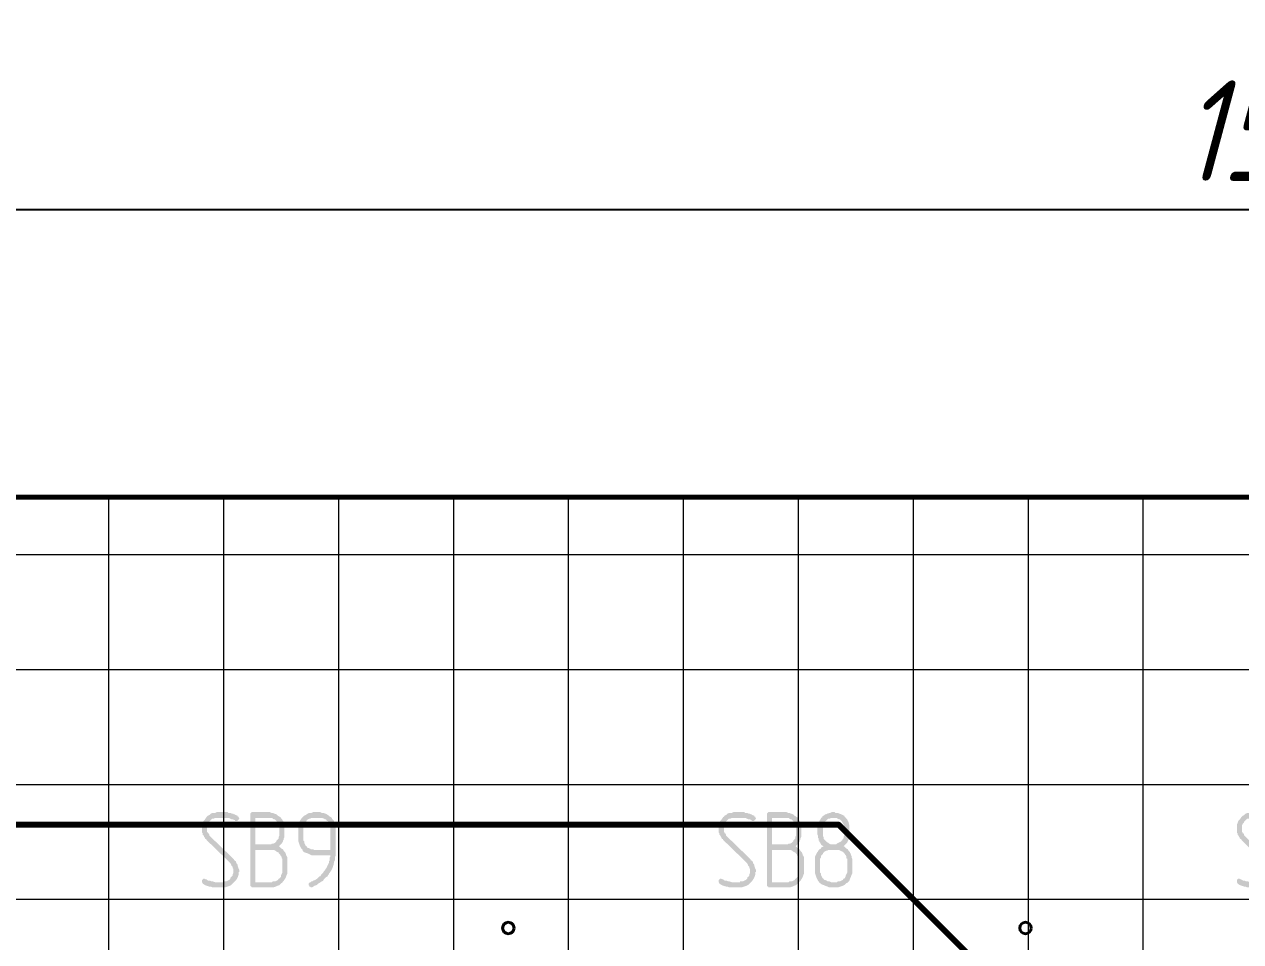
# Model space of a CAD drawing. Extents: x 260 to 1101, y 70 to 664.
# Drawn here: x 444.43 to 486.75, y 577.31 to 609.24 of the extents above; entities that cross this region are included whole.
import ezdxf

# ---------------------------------------------------------------- set-up
doc = ezdxf.new("R2010")
doc.units = 0
doc.header["$MEASUREMENT"] = 0
doc.layers.get('0').update_dxf_attribs({"linetype": 'CONTINUOUS'})
doc.layers.get('DEFPOINTS').update_dxf_attribs({"linetype": 'CONTINUOUS'})
doc.layers.add('PDF _Геометрия', color=7, linetype='CONTINUOUS')
doc.layers.add('PDF _Сплошная заливка', color=7, linetype='CONTINUOUS')
doc.styles.add('GOST type A0', font='', dxfattribs={"oblique": 15, "height": 3.5})
doc.styles.get('GOST type A0').set_extended_font_data('GOST type A')
doc.dimstyles.new('ГОСТ type A', dxfattribs={"dimtxt": 3.5, "dimasz": 3, "dimexe": 2, "dimexo": 0, "dimgap": 1, "dimtad": 1, "dimtoh": 1, "dimtxsty": 'GOST type A0', "dimcen": 0, "dimazin": 2, "dimtfac": 1, "dimtmove": 0, "dimatfit": 3, "dimfxl": 1, "dimarcsym": 0})

# ---------------------------------------------------------------- blocks, each defined once
blk = doc.blocks.new('*D11')
at = {"color": 0, "lineweight": -2, "transparency": 16777216}
for p, q in [((327.413, 592.786), (327.413, 614.787)), ((647.301, 592.786), (647.301, 614.787)), ((330.413, 612.787), (644.301, 612.787))]:
    blk.add_line(p, q, dxfattribs=at)
at = {"color": 0, "transparency": 16777216}
for points in [[(330.413, 613.287), (330.413, 612.287), (327.413, 612.787)], [(644.301, 613.287), (644.301, 612.287), (647.301, 612.787)]]:
    blk.add_solid(points, dxfattribs=at)
at = {"layer": 'DEFPOINTS', "color": 0, "transparency": 16777216}
for p in [(647.301, 612.787), (327.413, 592.786), (647.301, 592.786)]:
    blk.add_point(p, dxfattribs=at)
at = {"color": 0, "transparency": 16777216, "insert": (487.357, 615.799), "char_height": 3.5, "attachment_point": 5, "style": 'GOST type A0'}
blk.add_mtext('160±0,1', dxfattribs=at)
blk = doc.blocks.new('*D12')
at = {"color": 0, "lineweight": -2, "transparency": 16777216}
for p, q in [((337.409, 582.787), (337.409, 604.786)), ((637.304, 582.786), (637.304, 604.786)), ((634.304, 602.786), (340.409, 602.786))]:
    blk.add_line(p, q, dxfattribs=at)
at = {"color": 0, "transparency": 16777216}
for points in [[(340.409, 603.286), (340.409, 602.286), (337.409, 602.786)], [(634.304, 603.286), (634.304, 602.286), (637.304, 602.786)]]:
    blk.add_solid(points, dxfattribs=at)
at = {"layer": 'DEFPOINTS', "color": 0, "transparency": 16777216}
for p in [(337.409, 602.786), (337.409, 582.787), (637.304, 582.786)]:
    blk.add_point(p, dxfattribs=at)
at = {"color": 0, "transparency": 16777216, "insert": (487.356, 605.536), "char_height": 3.5, "width": 8.19532, "attachment_point": 5, "style": 'GOST type A0'}
blk.add_mtext('150', dxfattribs=at)

msp = doc.modelspace()

# ---------------------------------------------------------------- hatches: boundary and pattern name
at = {"layer": 'PDF _Сплошная заливка', "transparency": 33554559}
for points in [[(451.499, 581.82), (451.524, 581.794), (451.575, 581.794), (451.6, 581.794), (451.651, 581.769), (451.651, 581.769), (451.676, 581.769), (451.676, 581.769), (451.727, 581.743), (451.753, 581.743), (451.778, 581.718), (451.854, 581.693), (451.854, 581.693), (451.854, 581.667), (451.88, 581.667), (451.88, 581.667), (451.88, 581.667), (451.88, 581.642), (451.905, 581.616), (451.905, 581.616), (451.905, 581.591), (451.905, 581.591), (451.88, 581.565), (451.88, 581.54), (451.854, 581.54), (451.854, 581.515), (451.829, 581.515), (451.803, 581.515), (451.753, 581.515), (451.753, 581.54), (451.727, 581.54), (451.702, 581.565), (451.651, 581.565), (451.6, 581.591), (451.549, 581.616), (451.499, 581.616), (451.422, 581.616), (451.118, 581.616), (451.092, 581.616), (451.067, 581.616), (451.016, 581.591), (450.965, 581.591), (450.94, 581.565), (450.889, 581.515), (450.889, 581.515), (450.864, 581.489), (450.864, 581.464), (450.838, 581.439), (450.813, 581.413), (450.788, 581.362), (450.788, 581.312), (450.788, 581.261), (450.788, 581.185), (450.788, 581.134), (450.813, 581.108), (450.813, 581.108), (450.813, 581.108), (450.813, 581.083), (450.838, 581.083), (450.864, 581.032), (450.864, 581.007), (450.889, 580.981), (451.727, 580.169), (451.727, 580.143), (451.753, 580.143), (451.753, 580.118), (451.778, 580.118), (451.803, 580.067), (451.803, 580.042), (451.829, 580.016), (451.854, 579.965), (451.854, 579.94), (451.88, 579.864), (451.905, 579.813), (451.905, 579.762), (451.905, 579.762), (451.905, 579.762), (451.905, 579.737), (451.88, 579.737), (451.88, 579.686), (451.88, 579.635), (451.854, 579.559), (451.829, 579.508), (451.778, 579.432), (451.727, 579.381), (451.727, 579.381), (451.702, 579.356), (451.676, 579.33), (451.626, 579.28), (451.575, 579.254), (451.499, 579.229), (451.422, 579.203), (451.372, 579.203), (451.321, 579.203), (451.042, 579.203), (451.016, 579.203), (451.016, 579.203), (450.965, 579.203), (450.915, 579.229), (450.864, 579.229), (450.788, 579.254), (450.711, 579.28), (450.635, 579.33), (450.61, 579.381), (450.61, 579.407), (450.61, 579.407), (450.61, 579.432), (450.61, 579.457), (450.635, 579.483), (450.635, 579.483), (450.635, 579.483), (450.661, 579.508), (450.686, 579.508), (450.737, 579.483), (450.737, 579.483), (450.762, 579.483), (450.788, 579.457), (450.838, 579.432), (450.889, 579.432), (450.94, 579.407), (450.991, 579.407), (451.067, 579.381), (451.346, 579.381), (451.346, 579.407), (451.397, 579.407), (451.422, 579.407), (451.448, 579.407), (451.499, 579.432), (451.549, 579.457), (451.6, 579.508), (451.6, 579.508), (451.6, 579.534), (451.626, 579.559), (451.651, 579.584), (451.676, 579.61), (451.676, 579.66), (451.702, 579.711), (451.702, 579.762), (451.702, 579.838), (451.702, 579.838), (451.702, 579.838), (451.676, 579.864), (451.676, 579.864), (451.676, 579.864), (451.676, 579.889), (451.676, 579.889), (451.676, 579.915), (451.676, 579.915), (451.651, 579.94), (451.626, 579.965), (451.626, 579.991), (451.6, 580.042), (450.762, 580.854), (450.762, 580.854), (450.762, 580.88), (450.737, 580.88), (450.711, 580.905), (450.711, 580.93), (450.686, 580.956), (450.661, 581.007), (450.635, 581.032), (450.635, 581.058), (450.635, 581.058), (450.635, 581.083), (450.61, 581.108), (450.61, 581.134), (450.61, 581.185), (450.61, 581.261), (450.61, 581.261), (450.61, 581.261), (450.61, 581.286), (450.61, 581.286), (450.61, 581.337), (450.61, 581.388), (450.635, 581.439), (450.661, 581.515), (450.711, 581.565), (450.762, 581.642), (450.762, 581.642), (450.762, 581.642), (450.788, 581.667), (450.813, 581.693), (450.864, 581.718), (450.915, 581.769), (450.991, 581.794), (451.067, 581.794), (451.118, 581.82), (451.473, 581.82)], [(469.476, 581.82), (469.501, 581.794), (469.552, 581.794), (469.577, 581.794), (469.628, 581.769), (469.628, 581.769), (469.653, 581.769), (469.653, 581.769), (469.704, 581.743), (469.729, 581.743), (469.755, 581.718), (469.831, 581.693), (469.831, 581.693), (469.831, 581.667), (469.856, 581.667), (469.856, 581.667), (469.856, 581.667), (469.856, 581.642), (469.882, 581.616), (469.882, 581.616), (469.882, 581.591), (469.882, 581.591), (469.856, 581.565), (469.856, 581.54), (469.831, 581.54), (469.831, 581.515), (469.806, 581.515), (469.78, 581.515), (469.729, 581.515), (469.729, 581.54), (469.704, 581.54), (469.679, 581.565), (469.628, 581.565), (469.577, 581.591), (469.526, 581.616), (469.476, 581.616), (469.399, 581.616), (469.095, 581.616), (469.069, 581.616), (469.044, 581.616), (468.993, 581.591), (468.942, 581.591), (468.917, 581.565), (468.866, 581.515), (468.866, 581.515), (468.841, 581.489), (468.841, 581.464), (468.815, 581.439), (468.79, 581.413), (468.765, 581.362), (468.765, 581.312), (468.765, 581.261), (468.765, 581.185), (468.765, 581.134), (468.79, 581.108), (468.79, 581.108), (468.79, 581.108), (468.79, 581.083), (468.815, 581.083), (468.841, 581.032), (468.841, 581.007), (468.866, 580.981), (469.704, 580.169), (469.704, 580.143), (469.729, 580.143), (469.729, 580.118), (469.755, 580.118), (469.78, 580.067), (469.78, 580.042), (469.806, 580.016), (469.831, 579.965), (469.831, 579.94), (469.856, 579.864), (469.882, 579.813), (469.882, 579.762), (469.882, 579.762), (469.882, 579.762), (469.882, 579.737), (469.856, 579.737), (469.856, 579.686), (469.856, 579.635), (469.831, 579.559), (469.806, 579.508), (469.755, 579.432), (469.704, 579.381), (469.704, 579.381), (469.679, 579.356), (469.653, 579.33), (469.602, 579.28), (469.552, 579.254), (469.476, 579.229), (469.399, 579.203), (469.349, 579.203), (469.298, 579.203), (469.018, 579.203), (468.993, 579.203), (468.993, 579.203), (468.942, 579.203), (468.892, 579.229), (468.841, 579.229), (468.765, 579.254), (468.688, 579.28), (468.612, 579.33), (468.587, 579.381), (468.587, 579.407), (468.587, 579.407), (468.587, 579.432), (468.587, 579.457), (468.612, 579.483), (468.612, 579.483), (468.612, 579.483), (468.638, 579.508), (468.663, 579.508), (468.714, 579.483), (468.714, 579.483), (468.739, 579.483), (468.765, 579.457), (468.815, 579.432), (468.866, 579.432), (468.917, 579.407), (468.968, 579.407), (469.044, 579.381), (469.323, 579.381), (469.323, 579.407), (469.374, 579.407), (469.399, 579.407), (469.425, 579.407), (469.476, 579.432), (469.526, 579.457), (469.577, 579.508), (469.577, 579.508), (469.577, 579.534), (469.602, 579.559), (469.628, 579.584), (469.653, 579.61), (469.653, 579.66), (469.679, 579.711), (469.679, 579.762), (469.679, 579.838), (469.679, 579.838), (469.679, 579.838), (469.653, 579.864), (469.653, 579.864), (469.653, 579.864), (469.653, 579.889), (469.653, 579.889), (469.653, 579.915), (469.653, 579.915), (469.628, 579.94), (469.602, 579.965), (469.602, 579.991), (469.577, 580.042), (468.739, 580.854), (468.739, 580.854), (468.739, 580.88), (468.714, 580.88), (468.688, 580.905), (468.688, 580.93), (468.663, 580.956), (468.638, 581.007), (468.612, 581.032), (468.612, 581.058), (468.612, 581.058), (468.612, 581.083), (468.587, 581.108), (468.587, 581.134), (468.587, 581.185), (468.587, 581.261), (468.587, 581.261), (468.587, 581.261), (468.587, 581.286), (468.587, 581.286), (468.587, 581.337), (468.587, 581.388), (468.612, 581.439), (468.638, 581.515), (468.688, 581.565), (468.739, 581.642), (468.739, 581.642), (468.739, 581.642), (468.765, 581.667), (468.79, 581.693), (468.841, 581.718), (468.892, 581.769), (468.968, 581.794), (469.044, 581.794), (469.095, 581.82), (469.45, 581.82)], [(487.503, 581.82), (487.529, 581.794), (487.579, 581.794), (487.605, 581.794), (487.656, 581.769), (487.656, 581.769), (487.681, 581.769), (487.681, 581.769), (487.732, 581.743), (487.757, 581.743), (487.783, 581.718), (487.859, 581.693), (487.859, 581.693), (487.859, 581.667), (487.884, 581.667), (487.884, 581.667), (487.884, 581.667), (487.884, 581.642), (487.91, 581.616), (487.91, 581.616), (487.91, 581.591), (487.91, 581.591), (487.884, 581.565), (487.884, 581.54), (487.859, 581.54), (487.859, 581.515), (487.833, 581.515), (487.808, 581.515), (487.757, 581.515), (487.757, 581.54), (487.732, 581.54), (487.706, 581.565), (487.656, 581.565), (487.605, 581.591), (487.554, 581.616), (487.503, 581.616), (487.427, 581.616), (487.122, 581.616), (487.097, 581.616), (487.072, 581.616), (487.021, 581.591), (486.97, 581.591), (486.945, 581.565), (486.894, 581.515), (486.894, 581.515), (486.868, 581.489), (486.868, 581.464), (486.843, 581.439), (486.818, 581.413), (486.792, 581.362), (486.792, 581.312), (486.792, 581.261), (486.792, 581.185), (486.792, 581.134), (486.818, 581.108), (486.818, 581.108), (486.818, 581.108), (486.818, 581.083), (486.843, 581.083), (486.868, 581.032), (486.868, 581.007), (486.894, 580.981), (487.732, 580.169), (487.732, 580.143), (487.757, 580.143), (487.757, 580.118), (487.783, 580.118), (487.808, 580.067), (487.808, 580.042), (487.833, 580.016), (487.859, 579.965), (487.859, 579.94), (487.884, 579.864), (487.91, 579.813), (487.91, 579.762), (487.91, 579.762), (487.91, 579.762), (487.91, 579.737), (487.884, 579.737), (487.884, 579.686), (487.884, 579.635), (487.859, 579.559), (487.833, 579.508), (487.783, 579.432), (487.732, 579.381), (487.732, 579.381), (487.706, 579.356), (487.681, 579.33), (487.63, 579.28), (487.579, 579.254), (487.503, 579.229), (487.427, 579.203), (487.376, 579.203), (487.326, 579.203), (487.046, 579.203), (487.021, 579.203), (487.021, 579.203), (486.97, 579.203), (486.919, 579.229), (486.868, 579.229), (486.792, 579.254), (486.716, 579.28), (486.64, 579.33), (486.615, 579.381), (486.615, 579.407), (486.615, 579.407), (486.615, 579.432), (486.615, 579.457), (486.64, 579.483), (486.64, 579.483), (486.64, 579.483), (486.665, 579.508), (486.691, 579.508), (486.742, 579.483), (486.742, 579.483), (486.767, 579.483), (486.792, 579.457), (486.843, 579.432), (486.894, 579.432), (486.945, 579.407), (486.995, 579.407), (487.072, 579.381), (487.351, 579.381), (487.351, 579.407), (487.402, 579.407), (487.427, 579.407), (487.452, 579.407), (487.503, 579.432), (487.554, 579.457), (487.605, 579.508), (487.605, 579.508), (487.605, 579.534), (487.63, 579.559), (487.656, 579.584), (487.681, 579.61), (487.681, 579.66), (487.706, 579.711), (487.706, 579.762), (487.706, 579.838), (487.706, 579.838), (487.706, 579.838), (487.681, 579.864), (487.681, 579.864), (487.681, 579.864), (487.681, 579.889), (487.681, 579.889), (487.681, 579.915), (487.681, 579.915), (487.656, 579.94), (487.63, 579.965), (487.63, 579.991), (487.605, 580.042), (486.767, 580.854), (486.767, 580.854), (486.767, 580.88), (486.742, 580.88), (486.716, 580.905), (486.716, 580.93), (486.691, 580.956), (486.665, 581.007), (486.64, 581.032), (486.64, 581.058), (486.64, 581.058), (486.64, 581.083), (486.615, 581.108), (486.615, 581.134), (486.615, 581.185), (486.615, 581.261), (486.615, 581.261), (486.615, 581.261), (486.615, 581.286), (486.615, 581.286), (486.615, 581.337), (486.615, 581.388), (486.64, 581.439), (486.665, 581.515), (486.716, 581.565), (486.767, 581.642), (486.767, 581.642), (486.767, 581.642), (486.792, 581.667), (486.818, 581.693), (486.868, 581.718), (486.919, 581.769), (486.995, 581.794), (487.072, 581.794), (487.122, 581.82), (487.478, 581.82)]]:
    msp.add_hatch(color=256, dxfattribs=at).paths.add_polyline_path(points)
h = msp.add_hatch(color=256, dxfattribs=at)
h.paths.add_polyline_path([(452.921, 581.616), (452.464, 581.616), (452.464, 580.702), (452.946, 580.702), (452.997, 580.702), (453.022, 580.702), (453.048, 580.727), (453.098, 580.727), (453.149, 580.753), (453.2, 580.804), (453.2, 580.804), (453.2, 580.829), (453.225, 580.854), (453.251, 580.88), (453.276, 580.905), (453.276, 580.956), (453.301, 581.007), (453.301, 581.058), (453.301, 581.261), (453.301, 581.261), (453.301, 581.286), (453.301, 581.312), (453.276, 581.337), (453.276, 581.388), (453.251, 581.439), (453.225, 581.464), (453.2, 581.515), (453.2, 581.515), (453.174, 581.54), (453.149, 581.565), (453.124, 581.565), (453.073, 581.591), (453.048, 581.616), (452.997, 581.616)], flags=0)
h.paths.add_polyline_path([(453.022, 580.499), (452.464, 580.499), (452.464, 579.381), (453.048, 579.381), (453.073, 579.407), (453.098, 579.407), (453.149, 579.407), (453.2, 579.432), (453.251, 579.457), (453.276, 579.508), (453.276, 579.508), (453.301, 579.508), (453.327, 579.534), (453.352, 579.559), (453.352, 579.61), (453.378, 579.66), (453.403, 579.711), (453.403, 579.762), (453.403, 580.143), (453.403, 580.143), (453.403, 580.169), (453.403, 580.194), (453.378, 580.219), (453.378, 580.27), (453.352, 580.295), (453.327, 580.346), (453.276, 580.397), (453.276, 580.397), (453.276, 580.423), (453.251, 580.423), (453.2, 580.448), (453.174, 580.473), (453.124, 580.499), (453.073, 580.499)], flags=0)
h.paths.add_polyline_path([(452.971, 581.82), (453.022, 581.794), (453.073, 581.794), (453.124, 581.769), (453.2, 581.743), (453.251, 581.693), (453.301, 581.667), (453.327, 581.642), (453.327, 581.642), (453.352, 581.642), (453.352, 581.616), (453.378, 581.591), (453.403, 581.565), (453.403, 581.54), (453.428, 581.515), (453.454, 581.464), (453.479, 581.362), (453.479, 581.312), (453.479, 581.261), (453.479, 581.058), (453.479, 581.058), (453.479, 581.032), (453.479, 581.007), (453.479, 580.981), (453.479, 580.956), (453.454, 580.905), (453.454, 580.854), (453.428, 580.829), (453.428, 580.829), (453.428, 580.804), (453.403, 580.778), (453.403, 580.753), (453.378, 580.727), (453.352, 580.702), (453.301, 580.651), (453.276, 580.626), (453.276, 580.626), (453.301, 580.626), (453.327, 580.6), (453.352, 580.575), (453.378, 580.55), (453.428, 580.524), (453.454, 580.473), (453.505, 580.423), (453.505, 580.423), (453.505, 580.397), (453.53, 580.372), (453.53, 580.321), (453.555, 580.295), (453.581, 580.245), (453.581, 580.194), (453.581, 580.143), (453.581, 579.762), (453.581, 579.762), (453.581, 579.762), (453.581, 579.737), (453.581, 579.737), (453.581, 579.686), (453.555, 579.635), (453.53, 579.559), (453.505, 579.508), (453.454, 579.432), (453.428, 579.407), (453.403, 579.381), (453.403, 579.381), (453.403, 579.356), (453.378, 579.356), (453.352, 579.33), (453.301, 579.28), (453.225, 579.254), (453.174, 579.229), (453.098, 579.203), (453.073, 579.203), (453.022, 579.203), (452.362, 579.203), (452.337, 579.203), (452.337, 579.229), (452.311, 579.229), (452.286, 579.254), (452.286, 579.28), (452.286, 579.305), (452.286, 581.718), (452.286, 581.718), (452.286, 581.743), (452.286, 581.743), (452.286, 581.769), (452.311, 581.794), (452.311, 581.794), (452.337, 581.82), (452.362, 581.82), (452.946, 581.82)], flags=0)
h = msp.add_hatch(color=256, dxfattribs=at)
h.paths.add_polyline_path([(454.698, 581.616), (454.495, 581.616), (454.444, 581.616), (454.419, 581.616), (454.368, 581.591), (454.342, 581.591), (454.292, 581.565), (454.241, 581.515), (454.241, 581.515), (454.241, 581.489), (454.215, 581.489), (454.19, 581.439), (454.165, 581.413), (454.165, 581.362), (454.139, 581.312), (454.139, 581.261), (454.139, 580.88), (454.139, 580.88), (454.139, 580.854), (454.139, 580.829), (454.165, 580.804), (454.165, 580.753), (454.19, 580.702), (454.215, 580.651), (454.241, 580.626), (454.266, 580.626), (454.266, 580.6), (454.292, 580.575), (454.317, 580.575), (454.368, 580.55), (454.393, 580.524), (454.469, 580.524), (454.52, 580.499), (455.079, 580.499), (455.079, 581.261), (455.079, 581.261), (455.079, 581.286), (455.079, 581.312), (455.053, 581.337), (455.053, 581.388), (455.028, 581.439), (455.003, 581.489), (454.977, 581.515), (454.952, 581.515), (454.952, 581.54), (454.926, 581.565), (454.901, 581.565), (454.85, 581.591), (454.799, 581.616), (454.749, 581.616)], flags=0)
h.paths.add_polyline_path([(454.723, 581.82), (454.774, 581.794), (454.825, 581.794), (454.901, 581.769), (454.952, 581.743), (455.028, 581.693), (455.053, 581.667), (455.104, 581.642), (455.104, 581.642), (455.104, 581.642), (455.13, 581.616), (455.13, 581.591), (455.155, 581.565), (455.18, 581.54), (455.206, 581.515), (455.206, 581.464), (455.257, 581.362), (455.257, 581.312), (455.257, 581.261), (455.257, 580.423), (455.257, 580.423), (455.257, 580.397), (455.257, 580.397), (455.257, 580.346), (455.257, 580.321), (455.257, 580.295), (455.231, 580.245), (455.231, 580.194), (455.231, 580.143), (455.206, 580.092), (455.18, 579.965), (455.155, 579.889), (455.13, 579.838), (455.104, 579.788), (455.053, 579.711), (455.053, 579.711), (455.053, 579.711), (455.028, 579.686), (455.028, 579.66), (455.003, 579.635), (454.977, 579.584), (454.926, 579.559), (454.901, 579.534), (454.85, 579.483), (454.825, 579.432), (454.774, 579.407), (454.698, 579.356), (454.647, 579.33), (454.596, 579.28), (454.52, 579.254), (454.444, 579.203), (454.419, 579.203), (454.419, 579.203), (454.393, 579.203), (454.368, 579.229), (454.342, 579.229), (454.342, 579.229), (454.342, 579.254), (454.317, 579.28), (454.317, 579.305), (454.317, 579.305), (454.317, 579.33), (454.317, 579.33), (454.342, 579.356), (454.342, 579.356), (454.342, 579.356), (454.368, 579.381), (454.393, 579.381), (454.393, 579.381), (454.393, 579.381), (454.419, 579.407), (454.419, 579.407), (454.444, 579.407), (454.469, 579.432), (454.546, 579.457), (454.622, 579.508), (454.647, 579.534), (454.673, 579.559), (454.673, 579.559), (454.698, 579.584), (454.723, 579.584), (454.749, 579.635), (454.774, 579.66), (454.825, 579.711), (454.85, 579.762), (454.901, 579.813), (454.901, 579.813), (454.901, 579.838), (454.926, 579.864), (454.952, 579.889), (454.952, 579.915), (454.977, 579.965), (455.003, 580.016), (455.028, 580.067), (455.028, 580.067), (455.028, 580.092), (455.028, 580.118), (455.053, 580.143), (455.053, 580.194), (455.053, 580.245), (455.079, 580.27), (455.079, 580.321), (454.495, 580.321), (454.469, 580.321), (454.444, 580.321), (454.419, 580.321), (454.368, 580.346), (454.317, 580.372), (454.241, 580.397), (454.165, 580.423), (454.139, 580.448), (454.114, 580.473), (454.114, 580.499), (454.114, 580.499), (454.089, 580.524), (454.063, 580.55), (454.038, 580.6), (454.012, 580.651), (453.987, 580.727), (453.962, 580.804), (453.962, 580.829), (453.962, 580.88), (453.962, 581.261), (453.962, 581.261), (453.962, 581.261), (453.962, 581.286), (453.962, 581.286), (453.962, 581.337), (453.962, 581.388), (453.987, 581.439), (454.012, 581.515), (454.063, 581.591), (454.089, 581.616), (454.114, 581.642), (454.114, 581.642), (454.114, 581.642), (454.139, 581.667), (454.165, 581.693), (454.215, 581.718), (454.292, 581.769), (454.342, 581.794), (454.419, 581.794), (454.469, 581.82)], flags=0)
h = msp.add_hatch(color=256, dxfattribs=at)
h.paths.add_polyline_path([(470.897, 581.616), (470.44, 581.616), (470.44, 580.702), (470.923, 580.702), (470.974, 580.702), (470.999, 580.702), (471.024, 580.727), (471.075, 580.727), (471.126, 580.753), (471.177, 580.804), (471.177, 580.804), (471.177, 580.829), (471.202, 580.854), (471.228, 580.88), (471.253, 580.905), (471.253, 580.956), (471.278, 581.007), (471.278, 581.058), (471.278, 581.261), (471.278, 581.261), (471.278, 581.286), (471.278, 581.312), (471.253, 581.337), (471.253, 581.388), (471.228, 581.439), (471.202, 581.464), (471.177, 581.515), (471.177, 581.515), (471.151, 581.54), (471.126, 581.565), (471.101, 581.565), (471.05, 581.591), (471.024, 581.616), (470.974, 581.616)], flags=0)
h.paths.add_polyline_path([(470.999, 580.499), (470.44, 580.499), (470.44, 579.381), (471.024, 579.381), (471.05, 579.407), (471.075, 579.407), (471.126, 579.407), (471.177, 579.432), (471.228, 579.457), (471.253, 579.508), (471.253, 579.508), (471.278, 579.508), (471.304, 579.534), (471.329, 579.559), (471.329, 579.61), (471.355, 579.66), (471.38, 579.711), (471.38, 579.762), (471.38, 580.143), (471.38, 580.143), (471.38, 580.169), (471.38, 580.194), (471.355, 580.219), (471.355, 580.27), (471.329, 580.295), (471.304, 580.346), (471.253, 580.397), (471.253, 580.397), (471.253, 580.423), (471.228, 580.423), (471.177, 580.448), (471.151, 580.473), (471.101, 580.499), (471.05, 580.499)], flags=0)
h.paths.add_polyline_path([(470.948, 581.82), (470.999, 581.794), (471.05, 581.794), (471.101, 581.769), (471.177, 581.743), (471.228, 581.693), (471.278, 581.667), (471.304, 581.642), (471.304, 581.642), (471.329, 581.642), (471.329, 581.616), (471.355, 581.591), (471.38, 581.565), (471.38, 581.54), (471.405, 581.515), (471.431, 581.464), (471.456, 581.362), (471.456, 581.312), (471.456, 581.261), (471.456, 581.058), (471.456, 581.058), (471.456, 581.032), (471.456, 581.007), (471.456, 580.981), (471.456, 580.956), (471.431, 580.905), (471.431, 580.854), (471.405, 580.829), (471.405, 580.829), (471.405, 580.804), (471.38, 580.778), (471.38, 580.753), (471.355, 580.727), (471.329, 580.702), (471.278, 580.651), (471.253, 580.626), (471.253, 580.626), (471.278, 580.626), (471.304, 580.6), (471.329, 580.575), (471.355, 580.55), (471.405, 580.524), (471.431, 580.473), (471.481, 580.423), (471.481, 580.423), (471.481, 580.397), (471.507, 580.372), (471.507, 580.321), (471.532, 580.295), (471.558, 580.245), (471.558, 580.194), (471.558, 580.143), (471.558, 579.762), (471.558, 579.762), (471.558, 579.762), (471.558, 579.737), (471.558, 579.737), (471.558, 579.686), (471.532, 579.635), (471.507, 579.559), (471.481, 579.508), (471.431, 579.432), (471.405, 579.407), (471.38, 579.381), (471.38, 579.381), (471.38, 579.356), (471.355, 579.356), (471.329, 579.33), (471.278, 579.28), (471.202, 579.254), (471.151, 579.229), (471.075, 579.203), (471.05, 579.203), (470.999, 579.203), (470.339, 579.203), (470.313, 579.203), (470.313, 579.229), (470.288, 579.229), (470.263, 579.254), (470.263, 579.28), (470.263, 579.305), (470.263, 581.718), (470.263, 581.718), (470.263, 581.743), (470.263, 581.743), (470.263, 581.769), (470.288, 581.794), (470.288, 581.794), (470.313, 581.82), (470.339, 581.82), (470.923, 581.82)], flags=0)
h = msp.add_hatch(color=256, dxfattribs=at)
h.paths.add_polyline_path([(472.573, 581.616), (472.548, 581.616), (472.522, 581.616), (472.497, 581.616), (472.446, 581.591), (472.396, 581.591), (472.37, 581.565), (472.319, 581.515), (472.319, 581.515), (472.294, 581.515), (472.294, 581.489), (472.269, 581.439), (472.243, 581.413), (472.218, 581.362), (472.218, 581.312), (472.218, 581.261), (472.218, 581.058), (472.218, 581.058), (472.218, 581.032), (472.218, 581.007), (472.218, 580.981), (472.243, 580.93), (472.243, 580.88), (472.269, 580.854), (472.319, 580.804), (472.319, 580.804), (472.345, 580.778), (472.345, 580.778), (472.396, 580.753), (472.421, 580.727), (472.472, 580.702), (472.522, 580.702), (472.573, 580.702), (472.599, 580.702), (472.624, 580.702), (472.675, 580.702), (472.7, 580.727), (472.751, 580.753), (472.802, 580.778), (472.853, 580.804), (472.853, 580.804), (472.853, 580.829), (472.878, 580.829), (472.903, 580.88), (472.929, 580.905), (472.929, 580.956), (472.954, 581.007), (472.954, 581.058), (472.954, 581.261), (472.954, 581.261), (472.954, 581.286), (472.954, 581.312), (472.954, 581.337), (472.929, 581.388), (472.903, 581.439), (472.878, 581.489), (472.853, 581.515), (472.853, 581.515), (472.827, 581.54), (472.802, 581.565), (472.776, 581.565), (472.726, 581.591), (472.7, 581.616), (472.649, 581.616)], flags=0)
h.paths.add_polyline_path([(472.675, 580.499), (472.472, 580.499), (472.421, 580.499), (472.396, 580.499), (472.345, 580.473), (472.319, 580.473), (472.269, 580.448), (472.218, 580.397), (472.218, 580.397), (472.218, 580.372), (472.192, 580.346), (472.167, 580.321), (472.142, 580.295), (472.142, 580.245), (472.116, 580.194), (472.116, 580.143), (472.116, 579.762), (472.116, 579.762), (472.116, 579.737), (472.116, 579.711), (472.142, 579.686), (472.142, 579.635), (472.167, 579.584), (472.192, 579.534), (472.218, 579.508), (472.243, 579.508), (472.243, 579.483), (472.269, 579.457), (472.294, 579.457), (472.345, 579.432), (472.37, 579.407), (472.446, 579.407), (472.497, 579.381), (472.7, 579.381), (472.726, 579.407), (472.776, 579.407), (472.802, 579.407), (472.853, 579.432), (472.903, 579.457), (472.929, 579.508), (472.954, 579.508), (472.954, 579.508), (472.98, 579.534), (473.005, 579.584), (473.005, 579.61), (473.03, 579.66), (473.056, 579.711), (473.056, 579.762), (473.056, 580.143), (473.056, 580.143), (473.056, 580.169), (473.056, 580.194), (473.03, 580.219), (473.03, 580.27), (473.005, 580.321), (472.98, 580.346), (472.954, 580.397), (472.929, 580.397), (472.929, 580.423), (472.903, 580.448), (472.878, 580.448), (472.827, 580.473), (472.776, 580.499), (472.726, 580.499)], flags=0)
h.paths.add_polyline_path([(472.624, 581.82), (472.649, 581.794), (472.726, 581.794), (472.776, 581.769), (472.853, 581.743), (472.903, 581.718), (472.954, 581.693), (472.98, 581.642), (472.98, 581.642), (473.005, 581.642), (473.005, 581.616), (473.03, 581.591), (473.056, 581.565), (473.056, 581.54), (473.081, 581.515), (473.106, 581.464), (473.132, 581.362), (473.132, 581.312), (473.132, 581.261), (473.132, 581.058), (473.132, 581.058), (473.132, 581.032), (473.132, 581.007), (473.132, 580.981), (473.132, 580.956), (473.132, 580.905), (473.106, 580.854), (473.081, 580.829), (473.081, 580.829), (473.081, 580.804), (473.056, 580.778), (473.056, 580.753), (473.03, 580.727), (473.005, 580.702), (472.98, 580.677), (472.929, 580.626), (472.954, 580.626), (472.954, 580.626), (472.98, 580.6), (473.005, 580.575), (473.03, 580.55), (473.081, 580.524), (473.106, 580.473), (473.157, 580.423), (473.157, 580.423), (473.157, 580.397), (473.183, 580.372), (473.183, 580.346), (473.208, 580.295), (473.208, 580.245), (473.233, 580.194), (473.233, 580.143), (473.233, 579.762), (473.233, 579.762), (473.233, 579.762), (473.233, 579.737), (473.233, 579.737), (473.233, 579.686), (473.208, 579.635), (473.183, 579.559), (473.157, 579.508), (473.132, 579.432), (473.106, 579.407), (473.081, 579.381), (473.056, 579.356), (473.03, 579.356), (473.005, 579.33), (472.954, 579.28), (472.903, 579.254), (472.827, 579.229), (472.751, 579.203), (472.726, 579.203), (472.675, 579.203), (472.472, 579.203), (472.446, 579.203), (472.421, 579.203), (472.37, 579.229), (472.294, 579.254), (472.243, 579.28), (472.167, 579.305), (472.142, 579.33), (472.091, 579.356), (472.091, 579.381), (472.091, 579.381), (472.065, 579.407), (472.04, 579.432), (472.015, 579.483), (471.989, 579.534), (471.964, 579.61), (471.939, 579.686), (471.939, 579.711), (471.939, 579.762), (471.939, 580.143), (471.939, 580.143), (471.939, 580.169), (471.939, 580.194), (471.939, 580.219), (471.939, 580.27), (471.964, 580.321), (471.989, 580.372), (472.015, 580.423), (472.015, 580.423), (472.015, 580.423), (472.04, 580.448), (472.065, 580.499), (472.091, 580.524), (472.142, 580.55), (472.167, 580.6), (472.243, 580.626), (472.218, 580.626), (472.218, 580.651), (472.192, 580.651), (472.167, 580.677), (472.142, 580.702), (472.116, 580.753), (472.091, 580.778), (472.091, 580.829), (472.065, 580.829), (472.065, 580.829), (472.065, 580.854), (472.065, 580.905), (472.04, 580.93), (472.04, 580.981), (472.04, 581.007), (472.015, 581.058), (472.015, 581.261), (472.015, 581.261), (472.015, 581.261), (472.015, 581.286), (472.04, 581.286), (472.04, 581.337), (472.04, 581.388), (472.065, 581.439), (472.091, 581.515), (472.142, 581.591), (472.142, 581.616), (472.192, 581.642), (472.192, 581.667), (472.192, 581.667), (472.218, 581.693), (472.243, 581.693), (472.269, 581.718), (472.294, 581.743), (472.319, 581.743), (472.37, 581.769), (472.472, 581.794), (472.522, 581.82), (472.599, 581.82)], flags=0)

# ---------------------------------------------------------------- linework, layer by layer
at = {"layer": 'PDF _Геометрия', "lineweight": 18}
for points in [[(324.934, 382.786), (327.413, 382.786), (647.301, 382.786), (647.301, 592.786), (327.413, 592.786), (327.413, 382.786), (326.173, 382.786)], [(447.371, 380.306), (447.371, 382.786), (447.371, 592.786)], [(451.369, 381.546), (451.369, 382.786), (451.369, 592.786)], [(455.368, 380.306), (455.368, 382.786), (455.368, 592.786)], [(459.367, 381.546), (459.367, 382.786), (459.367, 592.786)], [(463.365, 380.306), (463.365, 382.786), (463.365, 592.786)], [(467.364, 381.546), (467.364, 382.786), (467.364, 592.786)], [(471.362, 380.306), (471.362, 382.786), (471.362, 592.786)], [(475.361, 381.546), (475.361, 382.786), (475.361, 592.786)], [(479.36, 380.306), (479.36, 382.786), (479.36, 592.786)], [(483.358, 381.546), (483.358, 382.786), (483.358, 592.786)], [(324.934, 590.786), (327.413, 590.786), (647.301, 590.786)], [(326.173, 586.786), (327.413, 586.786), (647.301, 586.786)], [(324.934, 582.786), (327.413, 582.786), (647.301, 582.786)], [(326.173, 578.786), (327.413, 578.786), (647.301, 578.786)]]:
    msp.add_lwpolyline(points, dxfattribs=at)
at = {"layer": 'PDF _Геометрия', "lineweight": 60}
for points in [[(327.413, 592.786), (327.413, 382.786), (647.301, 382.786), (647.301, 592.786)], [(647.301, 592.786), (327.413, 592.786), (327.413, 382.786), (327.413, 592.786)], [(647.301, 382.786), (327.413, 382.786), (327.413, 592.786), (647.301, 592.786)]]:
    msp.add_lwpolyline(points, close=True, dxfattribs=at)
at = {"layer": 'PDF _Геометрия', "lineweight": 50}
msp.add_lwpolyline([(647.301, 382.786), (647.301, 586.786), (647.301, 592.786), (327.413, 592.786), (327.413, 382.786), (337.409, 382.786)], close=True, dxfattribs=at)
at = {"layer": 'PDF _Геометрия', "lineweight": 80}
msp.add_lwpolyline([(441.373, 581.394), (472.757, 581.394), (482.751, 571.396), (482.751, 554.786), (486.514, 554.786), (488.649, 552.651), (498.653, 552.651), (499.353, 553.351), (499.353, 554.786), (505.35, 554.786), (505.35, 553.362), (507.128, 551.584), (521.505, 551.584), (540.73, 532.352), (540.73, 526.786), (540.73, 520.786)], dxfattribs=at)
at = {"layer": 'PDF _Геометрия', "lineweight": 40}
for centre in [(461.266, 577.786), (479.259, 577.786)]:
    msp.add_circle(centre, 0.2, dxfattribs=at)

# ---------------------------------------------------------------- dimensions: what is measured, and where the dimension line sits
dim = msp.add_aligned_dim(p1=(327.413, 592.786), p2=(647.301, 592.786), distance=20, text='160±0,1', dimstyle='ГОСТ type A')
dim.commit()
dim.dimension.update_dxf_attribs({"geometry": '*D11', "text_midpoint": (487.357, 615.799)})
dim = msp.add_linear_dim(base=(337.409, 602.786), p1=(637.304, 582.786), p2=(337.409, 582.787), text='150', dimstyle='ГОСТ type A')
dim.commit()
dim.dimension.update_dxf_attribs({"geometry": '*D12', "text_midpoint": (487.356, 605.536)})

doc.saveas('drawing.dxf')
